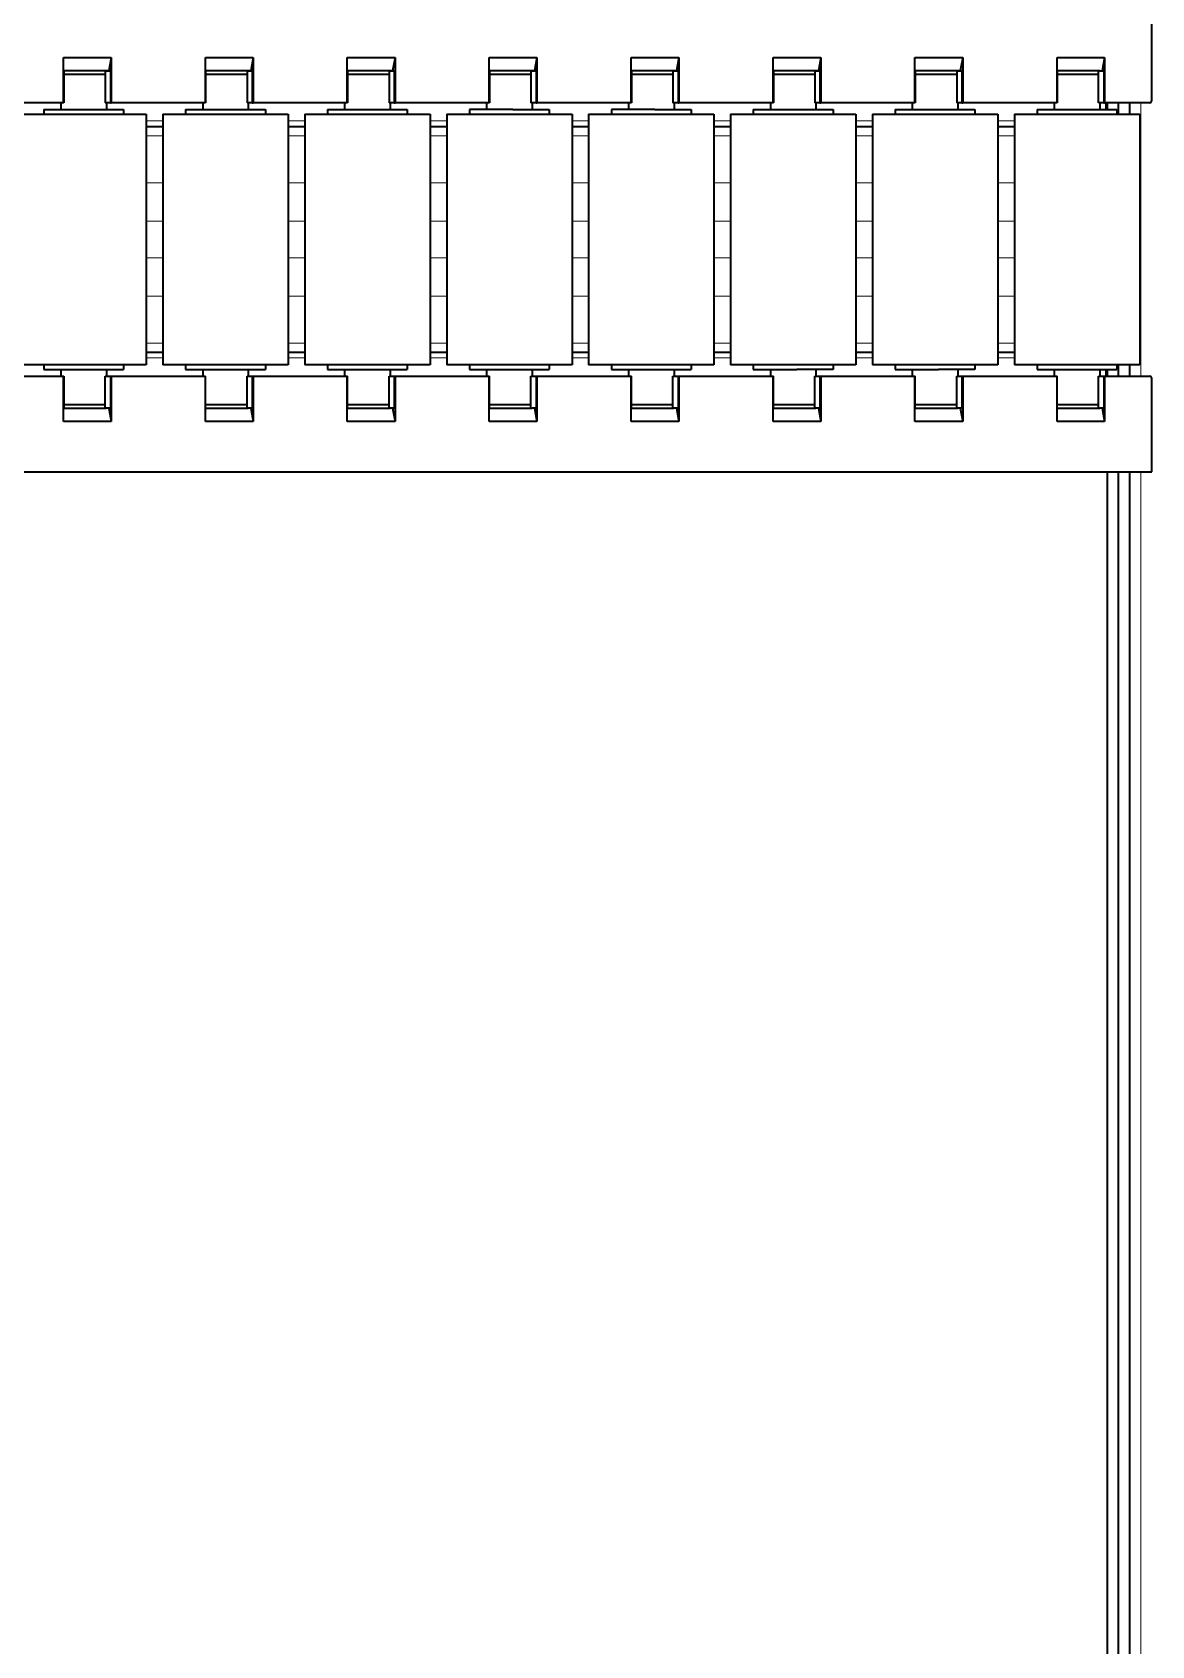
# Model space of a CAD drawing. Header units: inches. Extents: x 185496 to 352137, y 107182 to 179410.
# Drawn here: x 238307.1 to 238405.3, y 167291.4 to 167433 of the extents above; entities that cross this region are included whole.
import ezdxf

# ---------------------------------------------------------------- set-up
doc = ezdxf.new("R2010")
doc.units = ezdxf.units.IN
doc.header["$MEASUREMENT"] = 0

# ---------------------------------------------------------------- blocks, each defined once
blk = doc.blocks.new('liaojia')
at = {"color": 7, "lineweight": 35, "ltscale": 0.0205}
for p, q in [((799674.07, -279446.23), (799665.87, -279446.23)), ((799706.67, -279446.23), (799698.47, -279446.23))]:
    blk.add_line(p, q, dxfattribs=at)
at = {"color": 7, "lineweight": 35, "ltscale": 0.009838}
for p, q in [((799674.27, -279446.42), (799674.27, -279450.36)), ((799698.27, -279450.36), (799698.27, -279446.42))]:
    blk.add_line(p, q, dxfattribs=at)
at = {"color": 7, "lineweight": 13, "ltscale": 0.06}
blk.add_line((799698.27, -279447.17), (799674.27, -279447.17), dxfattribs=at)
at = {"color": 7, "lineweight": 35, "ltscale": 0.012551}
for p, q in [((799675.27, -279452.3), (799675.27, -279447.28)), ((799697.27, -279447.28), (799697.27, -279452.3)), ((799675.27, -279464.76), (799675.27, -279459.74)), ((799697.27, -279459.74), (799697.27, -279464.76)), ((799675.27, -279477.21), (799675.27, -279472.19)), ((799697.27, -279472.19), (799697.27, -279477.21)), ((799675.27, -279502.11), (799675.27, -279497.09)), ((799697.27, -279497.09), (799697.27, -279502.11)), ((799675.27, -279514.57), (799675.27, -279509.55)), ((799697.27, -279509.55), (799697.27, -279514.57)), ((799675.27, -279527.02), (799675.27, -279522)), ((799697.27, -279522), (799697.27, -279527.02))]:
    blk.add_line(p, q, dxfattribs=at)
at = {"color": 7, "lineweight": 35, "ltscale": 0.055}
for p, q in [((799675.27, -279447.28), (799697.27, -279447.28)), ((799675.27, -279458.28), (799697.27, -279458.28)), ((799675.27, -279459.74), (799697.27, -279459.74)), ((799675.27, -279470.74), (799697.27, -279470.74)), ((799675.27, -279472.19), (799697.27, -279472.19)), ((799675.27, -279483.19), (799697.27, -279483.19)), ((799675.27, -279484.64), (799697.27, -279484.64)), ((799675.27, -279495.64), (799697.27, -279495.64)), ((799675.27, -279497.09), (799697.27, -279497.09)), ((799675.27, -279508.09), (799697.27, -279508.09)), ((799675.27, -279509.55), (799697.27, -279509.55)), ((799675.27, -279520.55), (799697.27, -279520.55)), ((799675.27, -279522), (799697.27, -279522)), ((799675.27, -279533), (799697.27, -279533)), ((799675.27, -279534.45), (799697.27, -279534.45))]:
    blk.add_line(p, q, dxfattribs=at)
at = {"color": 7, "lineweight": 35, "ltscale": 0.249049}
blk.add_line((799706.67, -279545.85), (799706.67, -279446.23), dxfattribs=at)
at = {"color": 7, "lineweight": 13}
for p, q in [((800063.27, -279447.17), (799706.67, -279447.17)), ((800063.27, -279450.13), (799706.67, -279450.13))]:
    blk.add_line(p, q, dxfattribs=at)
at = {"color": 7, "lineweight": 35, "ltscale": 0.0025}
for p, q in [((799675.27, -279448.14), (799674.27, -279448.14)), ((799698.27, -279448.14), (799697.27, -279448.14)), ((799675.27, -279449.15), (799674.27, -279449.15)), ((799698.27, -279449.15), (799697.27, -279449.15))]:
    blk.add_line(p, q, dxfattribs=at)
at = {"color": 7, "lineweight": 35}
for p, q in [((800063.27, -279448.14), (799706.67, -279448.14)), ((800063.27, -279449.15), (799706.67, -279449.15)), ((799706.67, -279450.14), (800063.27, -279450.14))]:
    blk.add_line(p, q, dxfattribs=at)
at = {"color": 7, "lineweight": 35, "ltscale": 0.01046}
for p, q in [((799670.31, -279454.54), (799670.31, -279450.36)), ((799702.24, -279450.36), (799702.24, -279454.54)), ((799670.31, -279467), (799670.31, -279462.81)), ((799702.24, -279462.81), (799702.24, -279467)), ((799670.31, -279479.45), (799670.31, -279475.26)), ((799702.24, -279475.26), (799702.24, -279479.45)), ((799670.31, -279491.9), (799670.31, -279487.72)), ((799702.24, -279487.72), (799702.24, -279491.9)), ((799670.31, -279504.35), (799670.31, -279500.17)), ((799702.24, -279500.17), (799702.24, -279504.35)), ((799670.31, -279516.81), (799670.31, -279512.62)), ((799702.24, -279512.62), (799702.24, -279516.81)), ((799670.31, -279529.26), (799670.31, -279525.07)), ((799702.24, -279525.07), (799702.24, -279529.26)), ((799670.31, -279541.71), (799670.31, -279537.53)), ((799702.24, -279537.53), (799702.24, -279541.71))]:
    blk.add_line(p, q, dxfattribs=at)
at = {"color": 7, "lineweight": 35, "ltscale": 0.009914}
for p, q in [((799670.31, -279450.36), (799674.27, -279450.36)), ((799698.27, -279450.36), (799702.24, -279450.36)), ((799674.27, -279454.54), (799670.31, -279454.54)), ((799702.24, -279454.54), (799698.27, -279454.54)), ((799670.31, -279462.81), (799674.27, -279462.81)), ((799698.27, -279462.81), (799702.24, -279462.81)), ((799674.27, -279467), (799670.31, -279467)), ((799702.24, -279467), (799698.27, -279467)), ((799670.31, -279475.26), (799674.27, -279475.26)), ((799698.27, -279475.26), (799702.24, -279475.26)), ((799674.27, -279479.45), (799670.31, -279479.45)), ((799702.24, -279479.45), (799698.27, -279479.45)), ((799670.31, -279487.72), (799674.27, -279487.72)), ((799698.27, -279487.72), (799702.24, -279487.72)), ((799674.27, -279491.9), (799670.31, -279491.9)), ((799702.24, -279491.9), (799698.27, -279491.9)), ((799670.31, -279500.17), (799674.27, -279500.17)), ((799698.27, -279500.17), (799702.24, -279500.17)), ((799674.27, -279504.35), (799670.31, -279504.35)), ((799702.24, -279504.35), (799698.27, -279504.35)), ((799670.31, -279512.62), (799674.27, -279512.62)), ((799698.27, -279512.62), (799702.24, -279512.62)), ((799674.27, -279516.81), (799670.31, -279516.81)), ((799702.24, -279516.81), (799698.27, -279516.81)), ((799670.31, -279525.07), (799674.27, -279525.07)), ((799698.27, -279525.07), (799702.24, -279525.07)), ((799674.27, -279529.26), (799670.31, -279529.26)), ((799702.24, -279529.26), (799698.27, -279529.26)), ((799670.31, -279537.53), (799674.27, -279537.53)), ((799698.27, -279537.53), (799702.24, -279537.53)), ((799674.27, -279541.71), (799670.31, -279541.71)), ((799702.24, -279541.71), (799698.27, -279541.71))]:
    blk.add_line(p, q, dxfattribs=at)
at = {"color": 7, "lineweight": 35, "ltscale": 0.002965}
for p, q in [((799670.31, -279450.36), (799671.47, -279450.58)), ((799701.07, -279450.58), (799702.24, -279450.36)), ((799670.31, -279462.81), (799671.47, -279463.03)), ((799701.07, -279463.03), (799702.24, -279462.81)), ((799670.31, -279475.26), (799671.47, -279475.48)), ((799701.07, -279475.48), (799702.24, -279475.26)), ((799670.31, -279487.72), (799671.47, -279487.94)), ((799701.07, -279487.94), (799702.24, -279487.72)), ((799670.31, -279500.17), (799671.47, -279500.39)), ((799701.07, -279500.39), (799702.24, -279500.17)), ((799670.31, -279512.62), (799671.47, -279512.84)), ((799701.07, -279512.84), (799702.24, -279512.62)), ((799670.31, -279525.07), (799671.47, -279525.29)), ((799701.07, -279525.29), (799702.24, -279525.07)), ((799670.31, -279537.53), (799671.47, -279537.74)), ((799701.07, -279537.74), (799702.24, -279537.53))]:
    blk.add_line(p, q, dxfattribs=at)
at = {"color": 7, "lineweight": 13, "ltscale": 0.0015}
for p, q in [((799674.87, -279450.13), (799674.27, -279450.13)), ((799698.27, -279450.13), (799697.67, -279450.13))]:
    blk.add_line(p, q, dxfattribs=at)
at = {"color": 7, "lineweight": 35, "ltscale": 0.0015}
for p, q in [((799674.27, -279450.14), (799674.87, -279450.14)), ((799674.87, -279450.23), (799674.27, -279450.23)), ((799697.67, -279450.14), (799698.27, -279450.14)), ((799698.27, -279450.23), (799697.67, -279450.23)), ((799674.27, -279450.78), (799674.87, -279450.78)), ((799697.67, -279450.78), (799698.27, -279450.78)), ((799674.27, -279454.78), (799674.87, -279454.78)), ((799697.67, -279454.78), (799698.27, -279454.78)), ((799674.27, -279463.24), (799674.87, -279463.24)), ((799697.67, -279463.24), (799698.27, -279463.24)), ((799674.27, -279467.24), (799674.87, -279467.24)), ((799697.67, -279467.24), (799698.27, -279467.24)), ((799674.27, -279475.69), (799674.87, -279475.69)), ((799697.67, -279475.69), (799698.27, -279475.69)), ((799674.27, -279479.69), (799674.87, -279479.69)), ((799697.67, -279479.69), (799698.27, -279479.69)), ((799674.27, -279488.14), (799674.87, -279488.14)), ((799697.67, -279488.14), (799698.27, -279488.14)), ((799674.27, -279492.14), (799674.87, -279492.14)), ((799697.67, -279492.14), (799698.27, -279492.14)), ((799674.27, -279500.59), (799674.87, -279500.59)), ((799697.67, -279500.59), (799698.27, -279500.59)), ((799674.27, -279504.59), (799674.87, -279504.59)), ((799697.67, -279504.59), (799698.27, -279504.59)), ((799674.27, -279513.05), (799674.87, -279513.05)), ((799697.67, -279513.05), (799698.27, -279513.05)), ((799674.27, -279517.05), (799674.87, -279517.05)), ((799697.67, -279517.05), (799698.27, -279517.05)), ((799674.27, -279525.5), (799674.87, -279525.5)), ((799697.67, -279525.5), (799698.27, -279525.5)), ((799674.27, -279529.5), (799674.87, -279529.5)), ((799697.67, -279529.5), (799698.27, -279529.5)), ((799674.27, -279537.95), (799674.87, -279537.95)), ((799697.67, -279537.95), (799698.27, -279537.95)), ((799674.27, -279541.95), (799674.87, -279541.95)), ((799697.67, -279541.95), (799698.27, -279541.95))]:
    blk.add_line(p, q, dxfattribs=at)
at = {"color": 7, "lineweight": 35, "ltscale": 0.000187683}
for p, q in [((799674.27, -279450.44), (799674.27, -279450.36)), ((799698.27, -279450.44), (799698.27, -279450.36)), ((799674.27, -279462.89), (799674.27, -279462.81)), ((799698.27, -279462.89), (799698.27, -279462.81)), ((799674.27, -279500.24), (799674.27, -279500.17)), ((799698.27, -279500.24), (799698.27, -279500.17)), ((799674.27, -279512.7), (799674.27, -279512.62)), ((799698.27, -279512.7), (799698.27, -279512.62)), ((799674.27, -279537.6), (799674.27, -279537.53)), ((799698.27, -279537.6), (799698.27, -279537.53))]:
    blk.add_line(p, q, dxfattribs=at)
at = {"color": 7, "lineweight": 35, "ltscale": 0.007987}
for p, q in [((799674.87, -279452.48), (799674.87, -279449.28)), ((799697.67, -279452.48), (799697.67, -279449.28)), ((799674.87, -279464.93), (799674.87, -279461.74)), ((799697.67, -279461.74), (799697.67, -279464.93)), ((799674.87, -279502.29), (799674.87, -279499.09)), ((799697.67, -279502.29), (799697.67, -279499.09)), ((799674.87, -279539.65), (799674.87, -279536.45)), ((799697.67, -279539.65), (799697.67, -279536.45))]:
    blk.add_line(p, q, dxfattribs=at)
at = {"color": 7, "lineweight": 35, "ltscale": 0.000999832}
for p, q in [((799674.87, -279449.28), (799675.27, -279449.28)), ((799674.87, -279456.28), (799675.27, -279456.28)), ((799674.87, -279461.74), (799675.27, -279461.74)), ((799674.87, -279468.74), (799675.27, -279468.74)), ((799674.87, -279474.19), (799675.27, -279474.19)), ((799674.87, -279481.19), (799675.27, -279481.19)), ((799674.87, -279486.64), (799675.27, -279486.64)), ((799674.87, -279493.64), (799675.27, -279493.64)), ((799674.87, -279499.09), (799675.27, -279499.09)), ((799674.87, -279506.09), (799675.27, -279506.09)), ((799674.87, -279511.55), (799675.27, -279511.55)), ((799674.87, -279518.55), (799675.27, -279518.55)), ((799674.87, -279524), (799675.27, -279524)), ((799674.87, -279531), (799675.27, -279531)), ((799674.87, -279536.45), (799675.27, -279536.45)), ((799674.87, -279543.45), (799675.27, -279543.45))]:
    blk.add_line(p, q, dxfattribs=at)
at = {"color": 7, "lineweight": 35, "ltscale": 0.001}
for p, q in [((799697.27, -279449.28), (799697.67, -279449.28)), ((799697.27, -279456.28), (799697.67, -279456.28)), ((799697.27, -279461.74), (799697.67, -279461.74)), ((799697.27, -279468.74), (799697.67, -279468.74)), ((799697.27, -279474.19), (799697.67, -279474.19)), ((799697.27, -279481.19), (799697.67, -279481.19)), ((799697.27, -279486.64), (799697.67, -279486.64)), ((799697.27, -279493.64), (799697.67, -279493.64)), ((799697.27, -279499.09), (799697.67, -279499.09)), ((799697.27, -279506.09), (799697.67, -279506.09)), ((799697.27, -279511.55), (799697.67, -279511.55)), ((799697.27, -279518.55), (799697.67, -279518.55)), ((799697.27, -279524), (799697.67, -279524)), ((799697.27, -279531), (799697.67, -279531)), ((799697.27, -279536.45), (799697.67, -279536.45)), ((799697.27, -279543.45), (799697.67, -279543.45))]:
    blk.add_line(p, q, dxfattribs=at)
at = {"color": 7, "lineweight": 35, "ltscale": 0.007}
for p, q in [((799671.47, -279450.44), (799674.27, -279450.44)), ((799674.27, -279450.89), (799671.47, -279450.89)), ((799698.27, -279450.44), (799701.07, -279450.44)), ((799701.07, -279450.89), (799698.27, -279450.89)), ((799671.47, -279454.53), (799674.27, -279454.53)), ((799701.07, -279454.53), (799698.27, -279454.53)), ((799671.47, -279462.89), (799674.27, -279462.89)), ((799698.27, -279462.89), (799701.07, -279462.89)), ((799671.47, -279463.34), (799674.27, -279463.34)), ((799701.07, -279463.34), (799698.27, -279463.34)), ((799671.47, -279466.98), (799674.27, -279466.98)), ((799701.07, -279466.98), (799698.27, -279466.98)), ((799671.47, -279475.34), (799674.27, -279475.34)), ((799671.47, -279475.8), (799674.27, -279475.8)), ((799698.27, -279475.34), (799701.07, -279475.34)), ((799701.07, -279475.8), (799698.27, -279475.8)), ((799671.47, -279479.43), (799674.27, -279479.43)), ((799701.07, -279479.43), (799698.27, -279479.43)), ((799671.47, -279487.79), (799674.27, -279487.79)), ((799671.47, -279488.25), (799674.27, -279488.25)), ((799698.27, -279487.79), (799701.07, -279487.79)), ((799701.07, -279488.25), (799698.27, -279488.25)), ((799671.47, -279491.88), (799674.27, -279491.88)), ((799701.07, -279491.88), (799698.27, -279491.88)), ((799671.47, -279500.24), (799674.27, -279500.24)), ((799671.47, -279500.7), (799674.27, -279500.7)), ((799698.27, -279500.24), (799701.07, -279500.24)), ((799701.07, -279500.7), (799698.27, -279500.7)), ((799671.47, -279504.34), (799674.27, -279504.34)), ((799701.07, -279504.34), (799698.27, -279504.34)), ((799671.47, -279512.7), (799674.27, -279512.7)), ((799671.47, -279513.15), (799674.27, -279513.15)), ((799698.27, -279512.7), (799701.07, -279512.7)), ((799701.07, -279513.15), (799698.27, -279513.15)), ((799671.47, -279516.79), (799674.27, -279516.79)), ((799701.07, -279516.79), (799698.27, -279516.79)), ((799671.47, -279525.15), (799674.27, -279525.15)), ((799698.27, -279525.15), (799701.07, -279525.15)), ((799671.47, -279525.6), (799674.27, -279525.6)), ((799701.07, -279525.6), (799698.27, -279525.6)), ((799671.47, -279529.24), (799674.27, -279529.24)), ((799701.07, -279529.24), (799698.27, -279529.24)), ((799671.47, -279537.6), (799674.27, -279537.6)), ((799671.47, -279538.06), (799674.27, -279538.06)), ((799698.27, -279537.6), (799701.07, -279537.6)), ((799701.07, -279538.06), (799698.27, -279538.06)), ((799671.47, -279541.69), (799674.27, -279541.69)), ((799698.27, -279541.69), (799701.07, -279541.69))]:
    blk.add_line(p, q, dxfattribs=at)
at = {"color": 7, "lineweight": 35, "ltscale": 0.000893784}
for p, q in [((799671.47, -279450.79), (799671.47, -279450.44)), ((799701.07, -279450.44), (799701.07, -279450.79)), ((799671.47, -279475.7), (799671.47, -279475.34)), ((799701.07, -279475.34), (799701.07, -279475.7)), ((799671.47, -279488.15), (799671.47, -279487.79)), ((799701.07, -279487.79), (799701.07, -279488.15)), ((799671.47, -279525.51), (799671.47, -279525.15)), ((799701.07, -279525.15), (799701.07, -279525.51)), ((799671.47, -279537.96), (799671.47, -279537.6)), ((799701.07, -279537.6), (799701.07, -279537.96))]:
    blk.add_line(p, q, dxfattribs=at)
at = {"color": 7, "lineweight": 35, "ltscale": 0.000357056}
for p, q in [((799671.47, -279450.58), (799671.47, -279450.44)), ((799671.47, -279463.03), (799671.47, -279462.89)), ((799671.47, -279500.39), (799671.47, -279500.24)), ((799671.47, -279512.84), (799671.47, -279512.7)), ((799671.47, -279537.74), (799671.47, -279537.6))]:
    blk.add_line(p, q, dxfattribs=at)
at = {"color": 7, "lineweight": 35, "ltscale": 0.000536728}
for p, q in [((799671.47, -279450.79), (799671.47, -279450.58)), ((799671.47, -279537.74), (799671.47, -279537.96))]:
    blk.add_line(p, q, dxfattribs=at)
at = {"color": 7, "lineweight": 35, "ltscale": 0.009386}
for p, q in [((799671.47, -279450.79), (799671.47, -279454.55)), ((799701.07, -279454.55), (799701.07, -279450.79)), ((799671.47, -279463.25), (799671.47, -279467)), ((799701.07, -279467), (799701.07, -279463.25)), ((799671.47, -279475.7), (799671.47, -279479.45)), ((799701.07, -279479.45), (799701.07, -279475.7)), ((799671.47, -279488.15), (799671.47, -279491.9)), ((799701.07, -279491.9), (799701.07, -279488.15)), ((799671.47, -279500.6), (799671.47, -279504.36)), ((799701.07, -279504.36), (799701.07, -279500.6)), ((799671.47, -279513.05), (799671.47, -279516.81)), ((799701.07, -279516.81), (799701.07, -279513.05)), ((799671.47, -279525.51), (799671.47, -279529.26)), ((799701.07, -279529.26), (799701.07, -279525.51)), ((799671.47, -279537.96), (799671.47, -279541.71)), ((799701.07, -279541.71), (799701.07, -279537.96))]:
    blk.add_line(p, q, dxfattribs=at)
at = {"color": 7, "lineweight": 35, "ltscale": 0.005169}
for p, q in [((799671.77, -279452.96), (799671.77, -279450.89)), ((799671.77, -279502.77), (799671.77, -279500.7)), ((799671.77, -279540.12), (799671.77, -279538.06))]:
    blk.add_line(p, q, dxfattribs=at)
at = {"color": 7, "lineweight": 35, "ltscale": 0.004297}
for p, q in [((799671.77, -279452.61), (799671.77, -279450.89)), ((799700.77, -279450.89), (799700.77, -279452.61)), ((799671.77, -279489.97), (799671.77, -279488.25)), ((799700.77, -279488.25), (799700.77, -279489.97)), ((799671.77, -279502.42), (799671.77, -279500.7)), ((799700.77, -279500.7), (799700.77, -279502.42)), ((799671.77, -279527.32), (799671.77, -279525.6)), ((799700.77, -279525.6), (799700.77, -279527.32)), ((799671.77, -279539.78), (799671.77, -279538.06)), ((799700.77, -279538.06), (799700.77, -279539.78))]:
    blk.add_line(p, q, dxfattribs=at)
at = {"color": 7, "lineweight": 35, "ltscale": 0.001138}
for p, q in [((799674.27, -279450.44), (799674.27, -279450.89)), ((799698.27, -279450.89), (799698.27, -279450.44)), ((799674.27, -279462.89), (799674.27, -279463.34)), ((799698.27, -279463.34), (799698.27, -279462.89)), ((799674.27, -279475.34), (799674.27, -279475.8)), ((799698.27, -279475.8), (799698.27, -279475.34)), ((799674.27, -279487.79), (799674.27, -279488.25)), ((799698.27, -279488.25), (799698.27, -279487.79)), ((799674.27, -279500.24), (799674.27, -279500.7)), ((799698.27, -279500.7), (799698.27, -279500.24)), ((799674.27, -279512.7), (799674.27, -279513.15)), ((799698.27, -279513.15), (799698.27, -279512.7)), ((799674.27, -279525.15), (799674.27, -279525.6)), ((799698.27, -279525.6), (799698.27, -279525.15)), ((799674.27, -279537.6), (799674.27, -279538.06)), ((799698.27, -279538.06), (799698.27, -279537.6))]:
    blk.add_line(p, q, dxfattribs=at)
at = {"color": 7, "lineweight": 35, "ltscale": 0.000243759}
for p, q in [((799701.07, -279450.89), (799701.07, -279450.79)), ((799701.07, -279475.8), (799701.07, -279475.7)), ((799701.07, -279488.25), (799701.07, -279488.15)), ((799701.07, -279513.15), (799701.07, -279513.05)), ((799701.07, -279525.6), (799701.07, -279525.51)), ((799701.07, -279538.06), (799701.07, -279537.96))]:
    blk.add_line(p, q, dxfattribs=at)
at = {"color": 7, "lineweight": 13, "ltscale": 0.009093}
for p, q in [((799701.07, -279454.53), (799701.07, -279450.89)), ((799701.07, -279466.98), (799701.07, -279463.34)), ((799701.07, -279479.43), (799701.07, -279475.8)), ((799701.07, -279491.88), (799701.07, -279488.25)), ((799701.07, -279504.34), (799701.07, -279500.7)), ((799701.07, -279516.79), (799701.07, -279513.15)), ((799701.07, -279529.24), (799701.07, -279525.6)), ((799701.07, -279541.69), (799701.07, -279538.06))]:
    blk.add_line(p, q, dxfattribs=at)
at = {"color": 7, "lineweight": 35, "ltscale": 0.004796}
for p, q in [((799671.77, -279454.53), (799671.77, -279452.61)), ((799700.77, -279452.61), (799700.77, -279454.53)), ((799671.77, -279491.88), (799671.77, -279489.97)), ((799700.77, -279489.97), (799700.77, -279491.88)), ((799671.77, -279504.34), (799671.77, -279502.42)), ((799700.77, -279502.42), (799700.77, -279504.34)), ((799671.77, -279529.24), (799671.77, -279527.32)), ((799700.77, -279527.32), (799700.77, -279529.24)), ((799671.77, -279541.69), (799671.77, -279539.78)), ((799700.77, -279539.78), (799700.77, -279541.69))]:
    blk.add_line(p, q, dxfattribs=at)
at = {"color": 7, "lineweight": 35, "ltscale": 0.003925}
for p, q in [((799671.77, -279454.53), (799671.77, -279452.96)), ((799671.77, -279466.98), (799671.77, -279465.41)), ((799671.77, -279479.43), (799671.77, -279477.86)), ((799671.77, -279491.88), (799671.77, -279490.31)), ((799671.77, -279504.34), (799671.77, -279502.77)), ((799671.77, -279516.79), (799671.77, -279515.22)), ((799671.77, -279529.24), (799671.77, -279527.67)), ((799671.77, -279541.69), (799671.77, -279540.12))]:
    blk.add_line(p, q, dxfattribs=at)
at = {"color": 7, "lineweight": 35, "ltscale": 0.009513}
for p, q in [((799674.87, -279456.28), (799674.87, -279452.48)), ((799697.67, -279456.28), (799697.67, -279452.48)), ((799674.87, -279468.74), (799674.87, -279464.93)), ((799697.67, -279468.74), (799697.67, -279464.93)), ((799674.87, -279489.84), (799674.87, -279493.64)), ((799697.67, -279493.64), (799697.67, -279489.84)), ((799674.87, -279502.29), (799674.87, -279506.09)), ((799697.67, -279506.09), (799697.67, -279502.29)), ((799674.87, -279531), (799674.87, -279527.19)), ((799697.67, -279531), (799697.67, -279527.19)), ((799674.87, -279543.45), (799674.87, -279539.65)), ((799697.67, -279543.45), (799697.67, -279539.65))]:
    blk.add_line(p, q, dxfattribs=at)
at = {"color": 7, "lineweight": 35, "ltscale": 0.014948}
for p, q in [((799675.27, -279458.28), (799675.27, -279452.3)), ((799697.27, -279452.3), (799697.27, -279458.28)), ((799675.27, -279470.74), (799675.27, -279464.76)), ((799697.27, -279464.76), (799697.27, -279470.74)), ((799675.27, -279495.64), (799675.27, -279489.66)), ((799697.27, -279489.66), (799697.27, -279495.64)), ((799675.27, -279508.09), (799675.27, -279502.11)), ((799697.27, -279502.11), (799697.27, -279508.09)), ((799675.27, -279520.55), (799675.27, -279514.57)), ((799697.27, -279514.57), (799697.27, -279520.55)), ((799675.27, -279545.45), (799675.27, -279539.47)), ((799697.27, -279539.47), (799697.27, -279545.45))]:
    blk.add_line(p, q, dxfattribs=at)
at = {"color": 7, "lineweight": 35, "ltscale": 4.15802e-05}
for p, q in [((799674.27, -279454.53), (799674.27, -279454.54)), ((799698.27, -279454.54), (799698.27, -279454.53)), ((799701.07, -279454.53), (799701.07, -279454.54)), ((799674.27, -279491.88), (799674.27, -279491.9)), ((799698.27, -279491.9), (799698.27, -279491.88)), ((799701.07, -279491.88), (799701.07, -279491.9)), ((799674.27, -279529.24), (799674.27, -279529.26)), ((799698.27, -279529.26), (799698.27, -279529.24)), ((799701.07, -279529.24), (799701.07, -279529.26)), ((799674.27, -279541.69), (799674.27, -279541.71)), ((799698.27, -279541.71), (799698.27, -279541.69)), ((799701.07, -279541.71), (799701.07, -279541.69))]:
    blk.add_line(p, q, dxfattribs=at)
at = {"color": 7, "lineweight": 35, "ltscale": 0.020671}
for p, q in [((799674.27, -279454.54), (799674.27, -279462.81)), ((799698.27, -279462.81), (799698.27, -279454.54)), ((799674.27, -279467), (799674.27, -279475.26)), ((799698.27, -279475.26), (799698.27, -279467)), ((799674.27, -279479.45), (799674.27, -279487.72)), ((799698.27, -279487.72), (799698.27, -279479.45)), ((799674.27, -279491.9), (799674.27, -279500.17)), ((799698.27, -279500.17), (799698.27, -279491.9)), ((799674.27, -279504.35), (799674.27, -279512.62)), ((799698.27, -279512.62), (799698.27, -279504.35)), ((799674.27, -279516.81), (799674.27, -279525.07)), ((799698.27, -279525.07), (799698.27, -279516.81)), ((799674.27, -279529.26), (799674.27, -279537.53)), ((799698.27, -279537.53), (799698.27, -279529.26))]:
    blk.add_line(p, q, dxfattribs=at)
at = {"color": 7, "lineweight": 13, "ltscale": 0.003631}
for p, q in [((799675.87, -279459.74), (799675.87, -279458.28)), ((799677.19, -279459.74), (799677.19, -279458.28)), ((799681.31, -279459.74), (799681.31, -279458.28)), ((799684.67, -279459.74), (799684.67, -279458.28)), ((799687.88, -279459.74), (799687.88, -279458.28)), ((799691.24, -279459.74), (799691.24, -279458.28)), ((799695.36, -279459.74), (799695.36, -279458.28)), ((799696.67, -279459.74), (799696.67, -279458.28)), ((799675.87, -279472.19), (799675.87, -279470.74)), ((799677.19, -279472.19), (799677.19, -279470.74)), ((799681.31, -279472.19), (799681.31, -279470.74)), ((799684.67, -279472.19), (799684.67, -279470.74)), ((799687.88, -279472.19), (799687.88, -279470.74)), ((799691.24, -279472.19), (799691.24, -279470.74)), ((799695.36, -279472.19), (799695.36, -279470.74)), ((799696.67, -279472.19), (799696.67, -279470.74)), ((799675.87, -279484.64), (799675.87, -279483.19)), ((799677.19, -279484.64), (799677.19, -279483.19)), ((799681.31, -279484.64), (799681.31, -279483.19)), ((799684.67, -279484.64), (799684.67, -279483.19)), ((799687.88, -279484.64), (799687.88, -279483.19)), ((799691.24, -279484.64), (799691.24, -279483.19)), ((799695.36, -279484.64), (799695.36, -279483.19)), ((799696.67, -279484.64), (799696.67, -279483.19)), ((799675.87, -279497.09), (799675.87, -279495.64)), ((799677.19, -279497.09), (799677.19, -279495.64)), ((799681.31, -279497.09), (799681.31, -279495.64)), ((799684.67, -279497.09), (799684.67, -279495.64)), ((799687.88, -279497.09), (799687.88, -279495.64)), ((799691.24, -279497.09), (799691.24, -279495.64)), ((799695.36, -279497.09), (799695.36, -279495.64)), ((799696.67, -279497.09), (799696.67, -279495.64)), ((799675.87, -279509.55), (799675.87, -279508.09)), ((799677.19, -279509.55), (799677.19, -279508.09)), ((799681.31, -279509.55), (799681.31, -279508.09)), ((799684.67, -279509.55), (799684.67, -279508.09)), ((799687.88, -279509.55), (799687.88, -279508.09)), ((799691.24, -279509.55), (799691.24, -279508.09)), ((799695.36, -279509.55), (799695.36, -279508.09)), ((799696.67, -279509.55), (799696.67, -279508.09)), ((799675.87, -279522), (799675.87, -279520.55)), ((799677.19, -279522), (799677.19, -279520.55)), ((799681.31, -279522), (799681.31, -279520.55)), ((799684.67, -279522), (799684.67, -279520.55)), ((799687.88, -279522), (799687.88, -279520.55)), ((799691.24, -279522), (799691.24, -279520.55)), ((799695.36, -279522), (799695.36, -279520.55)), ((799696.67, -279522), (799696.67, -279520.55)), ((799675.87, -279534.45), (799675.87, -279533)), ((799677.19, -279534.45), (799677.19, -279533)), ((799681.31, -279534.45), (799681.31, -279533)), ((799684.67, -279534.45), (799684.67, -279533)), ((799687.88, -279534.45), (799687.88, -279533)), ((799691.24, -279534.45), (799691.24, -279533)), ((799695.36, -279534.45), (799695.36, -279533)), ((799696.67, -279534.45), (799696.67, -279533))]:
    blk.add_line(p, q, dxfattribs=at)
at = {"color": 7, "lineweight": 35, "ltscale": 0.003631}
for p, q in [((799676.37, -279459.74), (799676.37, -279458.28)), ((799696.17, -279459.74), (799696.17, -279458.28)), ((799676.37, -279472.19), (799676.37, -279470.74)), ((799696.17, -279472.19), (799696.17, -279470.74)), ((799676.37, -279484.64), (799676.37, -279483.19)), ((799696.17, -279484.64), (799696.17, -279483.19)), ((799676.37, -279497.09), (799676.37, -279495.64)), ((799696.17, -279497.09), (799696.17, -279495.64)), ((799676.37, -279509.55), (799676.37, -279508.09)), ((799696.17, -279509.55), (799696.17, -279508.09)), ((799676.37, -279522), (799676.37, -279520.55)), ((799696.17, -279522), (799696.17, -279520.55)), ((799676.37, -279534.45), (799676.37, -279533)), ((799696.17, -279534.45), (799696.17, -279533))]:
    blk.add_line(p, q, dxfattribs=at)
at = {"color": 7, "lineweight": 35, "ltscale": 0.000894165}
for p, q in [((799671.47, -279463.25), (799671.47, -279462.89)), ((799701.07, -279462.89), (799701.07, -279463.25)), ((799671.47, -279500.6), (799671.47, -279500.24)), ((799701.07, -279500.24), (799701.07, -279500.6)), ((799671.47, -279513.05), (799671.47, -279512.7)), ((799701.07, -279512.7), (799701.07, -279513.05))]:
    blk.add_line(p, q, dxfattribs=at)
at = {"color": 7, "lineweight": 35, "ltscale": 0.000537109}
for p, q in [((799671.47, -279463.03), (799671.47, -279463.25)), ((799671.47, -279475.48), (799671.47, -279475.7)), ((799671.47, -279487.94), (799671.47, -279488.15)), ((799671.47, -279500.39), (799671.47, -279500.6)), ((799671.47, -279512.84), (799671.47, -279513.05)), ((799671.47, -279525.29), (799671.47, -279525.51))]:
    blk.add_line(p, q, dxfattribs=at)
at = {"color": 7, "lineweight": 35, "ltscale": 0.005168}
for p, q in [((799671.77, -279465.41), (799671.77, -279463.34)), ((799671.77, -279477.86), (799671.77, -279475.8)), ((799671.77, -279490.31), (799671.77, -279488.25)), ((799671.77, -279515.22), (799671.77, -279513.15)), ((799671.77, -279527.67), (799671.77, -279525.6))]:
    blk.add_line(p, q, dxfattribs=at)
at = {"color": 7, "lineweight": 35, "ltscale": 0.004296}
for p, q in [((799671.77, -279465.06), (799671.77, -279463.34)), ((799700.77, -279463.34), (799700.77, -279465.06)), ((799671.77, -279477.51), (799671.77, -279475.8)), ((799700.77, -279475.8), (799700.77, -279477.51)), ((799671.77, -279514.87), (799671.77, -279513.15)), ((799700.77, -279513.15), (799700.77, -279514.87))]:
    blk.add_line(p, q, dxfattribs=at)
at = {"color": 7, "lineweight": 35, "ltscale": 0.000243378}
for p, q in [((799701.07, -279463.34), (799701.07, -279463.25)), ((799701.07, -279500.7), (799701.07, -279500.6))]:
    blk.add_line(p, q, dxfattribs=at)
at = {"color": 7, "lineweight": 35, "ltscale": 0.004797}
for p, q in [((799671.77, -279466.98), (799671.77, -279465.06)), ((799700.77, -279465.06), (799700.77, -279466.98)), ((799671.77, -279479.43), (799671.77, -279477.51)), ((799700.77, -279477.51), (799700.77, -279479.43)), ((799671.77, -279516.79), (799671.77, -279514.87)), ((799700.77, -279514.87), (799700.77, -279516.79))]:
    blk.add_line(p, q, dxfattribs=at)
at = {"color": 7, "lineweight": 35, "ltscale": 4.11987e-05}
for p, q in [((799674.27, -279466.98), (799674.27, -279467)), ((799698.27, -279467), (799698.27, -279466.98)), ((799701.07, -279466.98), (799701.07, -279467)), ((799674.27, -279479.43), (799674.27, -279479.45)), ((799698.27, -279479.45), (799698.27, -279479.43)), ((799701.07, -279479.43), (799701.07, -279479.45)), ((799674.27, -279504.34), (799674.27, -279504.35)), ((799698.27, -279504.35), (799698.27, -279504.34)), ((799701.07, -279504.34), (799701.07, -279504.35)), ((799674.27, -279516.79), (799674.27, -279516.81)), ((799698.27, -279516.81), (799698.27, -279516.79)), ((799701.07, -279516.79), (799701.07, -279516.81))]:
    blk.add_line(p, q, dxfattribs=at)
at = {"color": 7, "lineweight": 35, "ltscale": 0.007988}
for p, q in [((799674.87, -279477.38), (799674.87, -279474.19)), ((799697.67, -279474.19), (799697.67, -279477.38)), ((799674.87, -279489.84), (799674.87, -279486.64)), ((799697.67, -279489.84), (799697.67, -279486.64)), ((799674.87, -279514.74), (799674.87, -279511.55)), ((799697.67, -279514.74), (799697.67, -279511.55)), ((799674.87, -279527.19), (799674.87, -279524)), ((799697.67, -279527.19), (799697.67, -279524))]:
    blk.add_line(p, q, dxfattribs=at)
at = {"color": 7, "lineweight": 35, "ltscale": 0.000356674}
for p, q in [((799671.47, -279475.48), (799671.47, -279475.34)), ((799671.47, -279487.94), (799671.47, -279487.79)), ((799671.47, -279525.29), (799671.47, -279525.15))]:
    blk.add_line(p, q, dxfattribs=at)
at = {"color": 7, "lineweight": 35, "ltscale": 0.000188065}
for p, q in [((799674.27, -279475.34), (799674.27, -279475.26)), ((799698.27, -279475.34), (799698.27, -279475.26)), ((799674.27, -279487.79), (799674.27, -279487.72)), ((799698.27, -279487.79), (799698.27, -279487.72)), ((799674.27, -279525.15), (799674.27, -279525.07)), ((799698.27, -279525.15), (799698.27, -279525.07))]:
    blk.add_line(p, q, dxfattribs=at)
at = {"color": 7, "lineweight": 35, "ltscale": 0.014949}
for p, q in [((799675.27, -279483.19), (799675.27, -279477.21)), ((799697.27, -279477.21), (799697.27, -279483.19)), ((799675.27, -279533), (799675.27, -279527.02)), ((799697.27, -279527.02), (799697.27, -279533))]:
    blk.add_line(p, q, dxfattribs=at)
at = {"color": 7, "lineweight": 35, "ltscale": 0.009512}
for p, q in [((799674.87, -279481.19), (799674.87, -279477.38)), ((799697.67, -279481.19), (799697.67, -279477.38)), ((799674.87, -279518.55), (799674.87, -279514.74)), ((799697.67, -279518.55), (799697.67, -279514.74))]:
    blk.add_line(p, q, dxfattribs=at)
at = {"color": 7, "lineweight": 35, "ltscale": 0.012552}
for p, q in [((799675.27, -279489.66), (799675.27, -279484.64)), ((799697.27, -279484.64), (799697.27, -279489.66)), ((799675.27, -279539.47), (799675.27, -279534.45)), ((799697.27, -279534.45), (799697.27, -279539.47))]:
    blk.add_line(p, q, dxfattribs=at)
at = {"color": 7, "lineweight": 35, "ltscale": 0.009837}
for p, q in [((799674.27, -279541.71), (799674.27, -279545.65)), ((799698.27, -279545.65), (799698.27, -279541.71))]:
    blk.add_line(p, q, dxfattribs=at)
at = {"color": 7, "lineweight": 35}
for centre, start_param, end_param in [((799674.07, -279446.42), 6.283185, 7.853982), ((799698.47, -279446.42), 1.570796, 3.141593)]:
    blk.add_ellipse(centre, major_axis=(0.2, 0), ratio=0.996195, start_param=start_param, end_param=end_param, dxfattribs=at)

msp = doc.modelspace()

# ---------------------------------------------------------------- block references
at = {"color": 30, "rotation": 270}
msp.add_blockref('liaojia', (517851.54, 967101.11, 276290.76), dxfattribs=at)

doc.saveas('drawing.dxf')
